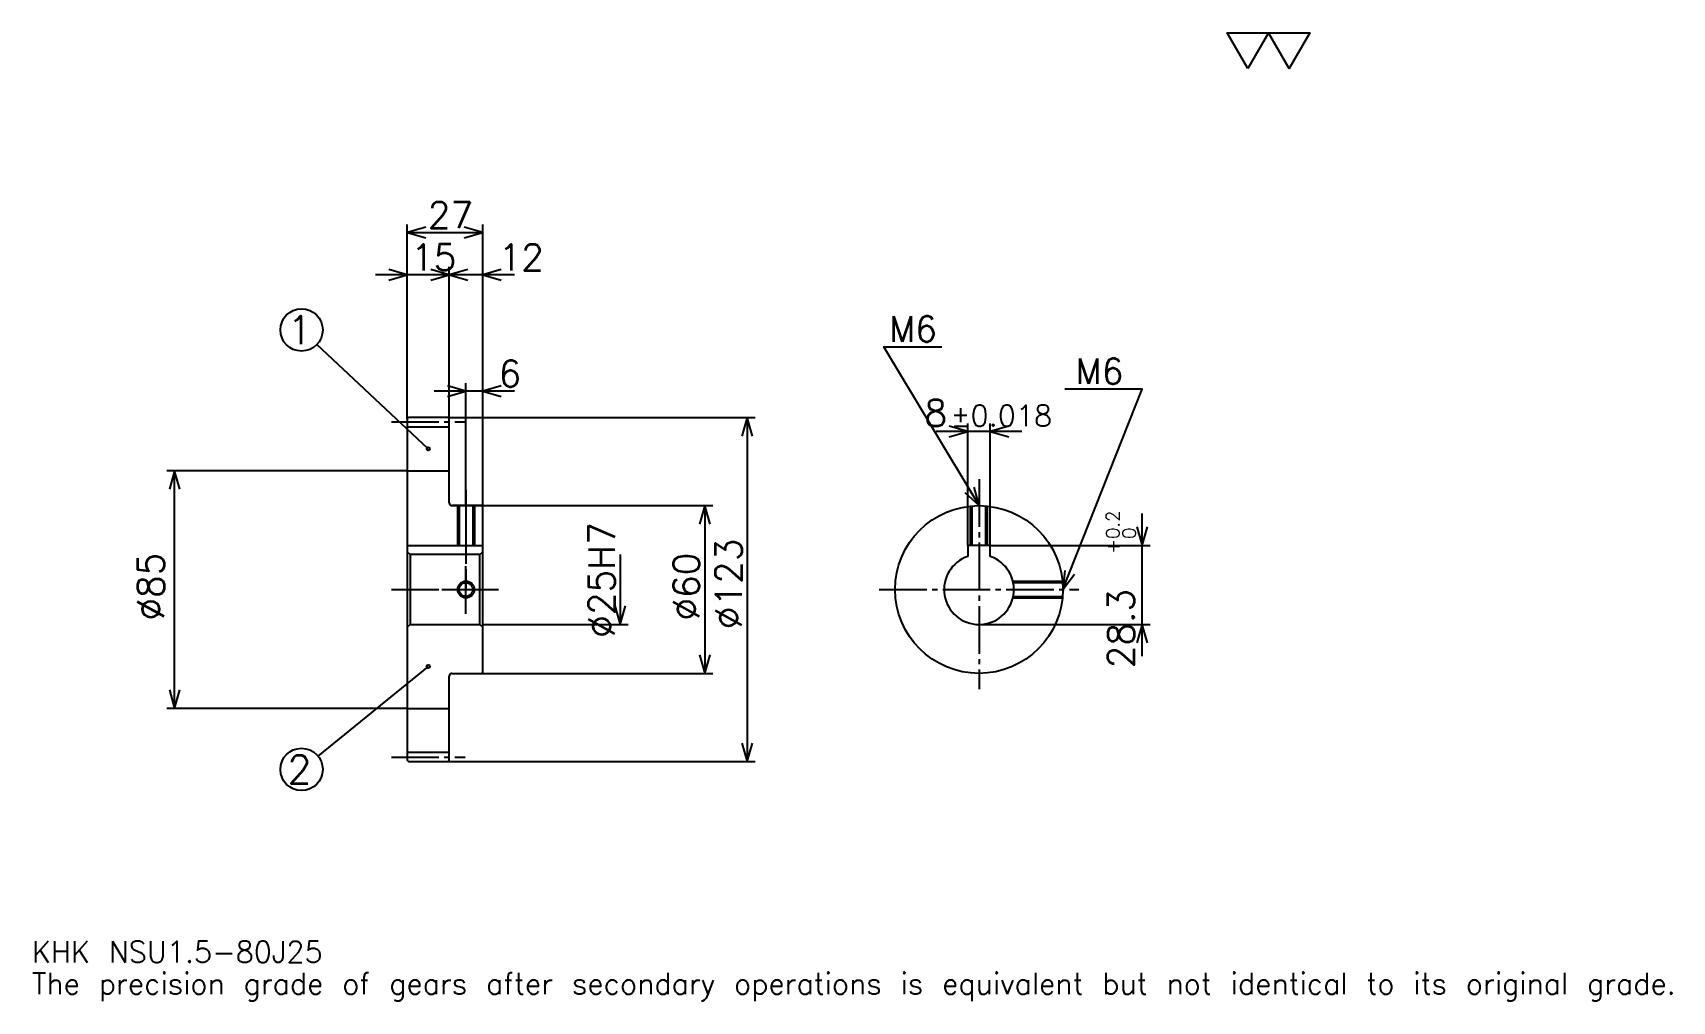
# Model space of a CAD drawing. Extents: x 19 to 606, y 7 to 353.
import ezdxf

# ---------------------------------------------------------------- set-up
doc = ezdxf.new("R2010")
doc.units = 0
doc.linetypes.add('DASHDOT', pattern=[22.695651, 17.021739, -1.891304, 1.891304, -1.891304])
doc.layers.get('0').update_dxf_attribs({"linetype": 'CONTINUOUS'})
doc.layers.add('DASHDOT', color=6, linetype='DASHDOT')
doc.styles.add('KANJI', font='TXT', dxfattribs={"bigfont": 'BIGFONT'})

msp = doc.modelspace()

# ---------------------------------------------------------------- linework, layer by layer
at = {"color": 5}
for p, q in [((153.195663, 215.641312), (153.195663, 284.67392)), ((153.195663, 281.836975), (180.195663, 281.836975)), ((180.195663, 215.641312), (180.195663, 284.67392)), ((179.543488, 266.706543), (141.847839, 266.706543)), ((191.543488, 266.706543), (156.847839, 266.706543)), ((168.195663, 215.641312), (168.195663, 269.543488)), ((160.695663, 204.453812), (120.887444, 241.791916)), ((191.543488, 225.097839), (162.847839, 225.097839)), ((174.195663, 215.641312), (174.195663, 227.934784)), ((153.195663, 215.141312), (153.195663, 215.641312)), ((167.695663, 215.641312), (180.195663, 215.641312)), ((168.195663, 215.141312), (168.195663, 215.641312)), ((174.195663, 184.141312), (174.195663, 215.641312)), ((174.195663, 184.141312), (174.195663, 215.641312)), ((180.195663, 215.641312), (277.597839, 215.641312)), ((180.195663, 183.641312), (180.195663, 215.641312)), ((274.760864, 215.641312), (274.760864, 92.641312)), ((353.717407, 169.941315), (353.717407, 213.456528)), ((361.717407, 169.941315), (361.717407, 213.456528)), ((373.065247, 210.619568), (342.369568, 210.619568)), ((153.195663, 196.641312), (67.141312, 196.641312)), ((69.978271, 111.641312), (69.978271, 196.641312)), ((169.195663, 184.141312), (180.195663, 184.141312)), ((180.195663, 184.141312), (262.467407, 184.141312)), ((259.630432, 184.141312), (259.630432, 124.141312)), ((416.086975, 130.293488), (416.086975, 181.289139)), ((229.369568, 166.641312), (229.369568, 141.641312)), ((361.717407, 169.941315), (418.923889, 169.941315)), ((180.195663, 141.641312), (232.206543, 141.641312)), ((357.717407, 141.641312), (418.923889, 141.641312)), ((160.695663, 126.641312), (121.241135, 94.585693)), ((169.195663, 124.141312), (180.195663, 124.141312)), ((180.195663, 124.141312), (262.467407, 124.141312)), ((153.195663, 111.641312), (67.141312, 111.641312)), ((167.695663, 92.641312), (180.195663, 92.641312)), ((180.195663, 92.641312), (277.597839, 92.641312))]:
    msp.add_line(p, q, dxfattribs=at)
at = {"color": 4}
for p, q in [((153.195663, 212.266312), (168.195663, 212.266312)), ((153.195663, 196.641312), (168.195663, 196.641312)), ((153.195663, 169.941315), (180.195663, 169.941315)), ((154.195663, 166.641312), (154.195663, 141.641312)), ((179.195663, 166.641312), (180.195663, 167.641312)), ((179.195663, 141.641312), (180.195663, 140.641312)), ((153.195663, 111.641312), (168.195663, 111.641312)), ((153.195663, 96.016312), (168.195663, 96.016312))]:
    msp.add_line(p, q, dxfattribs=at)
at = {"color": 7}
msp.add_lwpolyline([(453.913055, 340.434784), (446.536957, 353.220001), (476.041321, 353.220001), (468.665222, 340.434784), (461.289154, 353.220001), (453.913055, 340.434784)], dxfattribs=at)
at = {"color": 5}
for points in [[(159.815231, 283.728271), (153.195663, 281.836975), (159.815231, 279.945679)], [(173.576096, 279.945679), (180.195663, 281.836975), (173.576096, 283.728271)], [(146.576096, 264.815216), (153.195663, 266.706543), (146.576096, 268.597839)], [(161.576096, 264.815216), (168.195663, 266.706543), (161.576096, 268.597839)], [(174.815231, 268.597839), (168.195663, 266.706543), (174.815231, 264.815216)], [(186.815231, 268.597839), (180.195663, 266.706543), (186.815231, 264.815216)], [(357.717407, 184.141312), (323.67392, 240.880432), (344.478271, 240.880432)], [(167.576096, 223.206528), (174.195663, 225.097839), (167.576096, 226.989136)], [(186.815231, 226.989136), (180.195663, 225.097839), (186.815231, 223.206528)], [(387.717407, 154.141312), (416.086975, 225.75), (388.473907, 225.75)], [(276.652191, 209.021744), (274.760864, 215.641312), (272.869568, 209.021744)], [(347.097839, 208.728271), (353.717407, 210.619568), (347.097839, 212.51088)], [(368.336975, 212.51088), (361.717407, 210.619568), (368.336975, 208.728271)], [(71.869576, 190.021744), (69.978271, 196.641312), (68.086967, 190.021744)], [(352.68988, 188.844482), (357.717407, 184.141312), (355.933441, 190.790619)], [(261.521759, 177.521744), (259.630432, 184.141312), (257.739136, 177.521744)], [(414.195679, 176.560883), (416.086975, 169.941315), (417.978271, 176.560883)], [(388.397217, 160.992111), (387.717407, 154.141312), (391.913879, 159.598892)], [(227.478271, 148.26088), (229.369568, 141.641312), (231.26088, 148.26088)], [(417.978271, 135.021744), (416.086975, 141.641312), (414.195679, 135.021744)], [(257.739136, 130.76088), (259.630432, 124.141312), (261.521759, 130.76088)], [(68.086967, 118.26088), (69.978271, 111.641312), (71.869576, 118.26088)], [(272.869568, 99.26088), (274.760864, 92.641312), (276.652191, 99.26088)]]:
    msp.add_lwpolyline(points, dxfattribs=at)
at = {"color": 4}
for points in [[(168.195663, 185.141312), (168.195663, 215.141312), (167.695663, 215.641312), (153.695663, 215.641312), (153.195663, 215.141312), (153.195663, 140.641312)], [(169.195663, 124.141312), (179.695663, 124.141312), (180.195663, 124.641312), (180.195663, 183.641312), (179.695663, 184.141312), (169.195663, 184.141312)], [(171.195663, 184.141312), (171.195663, 169.941315)], [(171.735657, 184.141312), (171.735657, 169.941315)], [(176.65567, 184.141312), (176.65567, 169.941315)], [(177.195663, 184.141312), (177.195663, 169.941315)], [(354.717407, 169.941315), (354.717407, 183.990936)], [(355.257385, 169.941315), (355.257385, 184.040283)], [(360.177429, 169.941315), (360.177429, 184.040283)], [(360.717407, 169.941315), (360.717407, 183.990936)], [(153.195663, 140.641312), (154.195663, 141.641312), (179.195663, 141.641312), (179.195663, 166.641312), (154.195663, 166.641312), (153.195663, 167.641312)], [(361.717407, 165.984024), (361.717407, 169.941315), (353.717407, 169.941315), (353.717407, 165.984024)], [(369.852051, 157.141312), (387.567017, 157.141312)], [(369.972961, 156.601318), (387.616394, 156.601318)], [(369.852051, 151.141312), (387.567017, 151.141312)], [(369.972961, 151.681305), (387.616394, 151.681305)], [(153.195663, 140.641312), (153.195663, 93.141312), (153.695663, 92.641312), (167.695663, 92.641312), (168.195663, 93.141312), (168.195663, 123.141312)]]:
    msp.add_lwpolyline(points, dxfattribs=at)
at = {"color": 5}
for centre, radius in [((115.369576, 246.967407), 7.565217), ((160.695663, 204.453812), 0.567391), ((160.695663, 126.641312), 0.567391), ((115.369576, 89.815224), 7.565217)]:
    msp.add_circle(centre, radius, dxfattribs=at)
at = {"color": 4}
for centre, radius in [((357.717407, 154.141312), 30), ((174.195663, 154.141312), 2.46)]:
    msp.add_circle(centre, radius, dxfattribs=at)
at = {"color": 7}
msp.add_circle((174.195663, 154.141312), 3, dxfattribs=at)
at = {"color": 4}
for centre, radius, start, end in [((169.195663, 185.141312), 1, 180, 270), ((357.717407, 154.141312), 12.5, 108.662925185, 71.337074815), ((169.195663, 123.141312), 1, 90, 180)]:
    msp.add_arc(centre, radius, start, end, dxfattribs=at)
at = {"layer": 'DASHDOT', "color": 7}
for p, q in [((147.521744, 214.141312), (173.869583, 214.141312)), ((357.717407, 193.597839), (357.717407, 118.4674)), ((174.195663, 184.141312), (174.195663, 154.141312)), ((147.521744, 154.141312), (185.869568, 154.141312)), ((322.043488, 154.141312), (393.391296, 154.141312)), ((147.521744, 94.141312), (173.869583, 94.141312))]:
    msp.add_line(p, q, dxfattribs=at)
for points in [[(174.195663, 189.815216), (174.195663, 164.267395)], [(174.195663, 145.467392), (174.195663, 162.815231)], [(165.521744, 154.141312), (182.869568, 154.141312)]]:
    msp.add_lwpolyline(points, dxfattribs=at)

# ---------------------------------------------------------------- texts
at = {"color": 7, "style": 'KANJI'}
for s, height, p in [('27', 9.456522, (160.54892, 283.350006)), ('15', 9.456522, (154.54892, 268.219574)), ('12', 9.456522, (185.869568, 268.219574)), ('1', 10.086957, (110.326096, 241.92392)), ('M6', 9.078261, (325.565247, 242.771744)), ('6', 9.456522, (185.869568, 226.61087)), ('M6', 9.078261, (392.256531, 227.641312)), ('8', 9.456522, (338.197266, 212.51088)), ('%%p0.018', 7.565217, (347.558075, 212.51088)), ('2', 10.086957, (110.326096, 84.771744)), ('KHK NSU1.5-80J25', 7.565217, (18.913044, 20.804348)), ('The precision grade of gears after secondary operations is equivalent but not identical to its original grade.', 7.565217, (18.913044, 9.456522))]:
    msp.add_text(s, height=height, dxfattribs=at).set_placement(p)
for s, height, p in [('%%c25H7', 9.456522, (227.478271, 136.883163)), ('0.2', 4.728261, (407.954346, 172.224609)), ('%%c123', 9.456522, (272.869568, 139.956528)), ('+', 4.728261, (407.954346, 166.928955)), ('0', 4.728261, (413.817383, 172.224609)), ('%%c85', 9.456522, (66.195663, 143.029892)), ('%%c60', 9.456522, (257.739136, 143.029907)), ('28.3', 9.456522, (413.25, 125.997375))]:
    msp.add_text(s, height=height, rotation=90, dxfattribs=at).set_placement(p)

doc.saveas('drawing.dxf')
